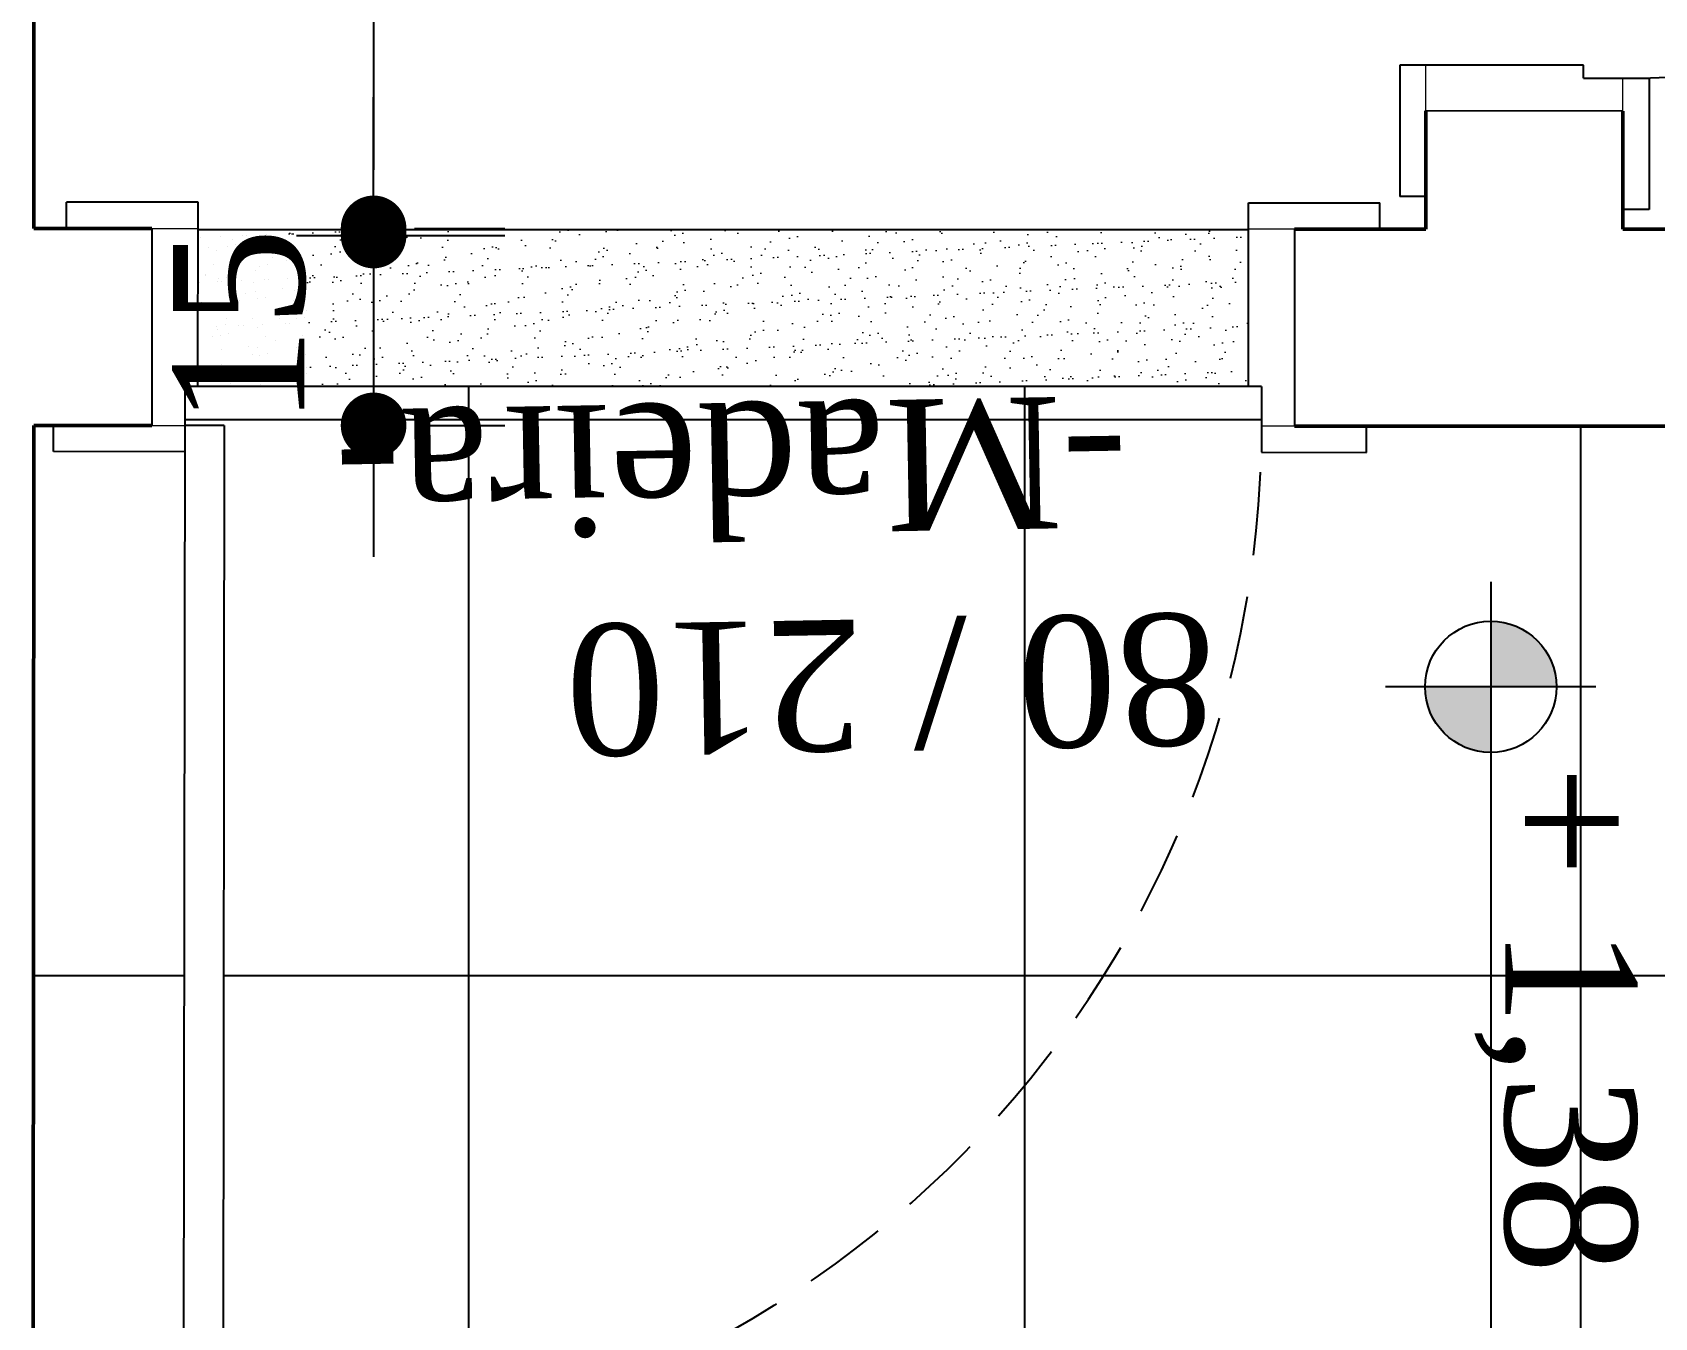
# Model space of a CAD drawing. Header units: centimetres. Extents: x -48696 to 156237, y -5617 to 29024.
# Drawn here: x 80848 to 80971.5, y 14847.7 to 14945.6 of the extents above; entities that cross this region are included whole.
import ezdxf

# ---------------------------------------------------------------- set-up
doc = ezdxf.new("R2010")
doc.units = ezdxf.units.CM
doc.linetypes.add('HIDDEN', pattern=[9.525, 6.35, -3.175])
doc.layers.add('A0 BV', color=7, linetype='Continuous', plot=False)
for name, color, linetype in [('ACESSORIOS', 2, 'Continuous'), ('Hachuria - Moveis', 1, 'Continuous'), ('Piso', 55, 'Continuous'), ('PN010', 1, 'Continuous'), ('PORTAS', 3, 'Continuous'), ('Portas-Cotas', 2, 'Continuous'), ('Portas-Projeção', 55, 'HIDDEN'), ('Texto', 2, 'Continuous')]:
    doc.layers.add(name, color=color, linetype=linetype)
for name, color, linetype, lineweight in [('Parede Baixa', 5, 'Continuous', 50), ('Pisos Externos', 15, 'Continuous', 9), ('Portas - Janelas', 2, 'Continuous', 20)]:
    doc.layers.add(name, color=color, linetype=linetype, lineweight=lineweight)
doc.styles.add('Valéria', font='romantic.ttf', dxfattribs={"height": 10})
doc.dimstyles.new('Cota - 50', dxfattribs={"dimtxt": 10, "dimasz": 5, "dimexe": 10, "dimexo": 20, "dimgap": 5, "dimtad": 1, "dimtxsty": 'Valéria', "dimblk": 'DOT', "dimcen": 0, "dimclrd": 12, "dimclre": 12, "dimclrt": 2, "dimazin": 2, "dimtfac": 1, "dimtix": 1, "dimtmove": 0, "dimatfit": 3, "dimldrblk": 'DOT', "dimfxl": 1, "dimarcsym": 0})

# ---------------------------------------------------------------- blocks, each defined once
blk = doc.blocks.new('_Dot')
at = {"color": 0, "linetype": 'ByBlock', "lineweight": -2}
blk.add_line((-0.5, 0), (-1, 0), dxfattribs=at)
at = {"color": 0, "linetype": 'ByBlock', "const_width": 0.5}
blk.add_lwpolyline([(-0.25, 0, 1), (0.25, 0, 1)], format="xyb", close=True, dxfattribs=at)
blk = doc.blocks.new('*D1470')
at = {"layer": 'A0 BV', "color": 12, "lineweight": -2, "transparency": 16777216}
for p, q in [((80873.94, 14935.66), (80873.94, 14940.66)), ((80873.94, 14930.66), (80873.94, 14915.66)), ((80877.06, 14930.66), (80883.94, 14930.66)), ((80877.06, 14915.66), (80883.94, 14915.66)), ((80873.94, 14910.66), (80873.94, 14905.66))]:
    blk.add_line(p, q, dxfattribs=at)
at = {"layer": 'Defpoints', "color": 0, "transparency": 16777216}
for p in [(80857.06, 14930.66), (80857.06, 14915.66), (80873.94, 14915.66)]:
    blk.add_point(p, dxfattribs=at)
at = {"layer": 'A0 BV', "color": 12, "lineweight": -2, "transparency": 16777216, "xscale": 5, "yscale": 5, "zscale": 5}
for p, rotation in [((80873.94, 14930.66), 270), ((80873.94, 14915.66), 90)]:
    blk.add_blockref('_Dot', p, dxfattribs=dict(at, rotation=rotation))
at = {"layer": 'A0 BV', "color": 2, "transparency": 16777216, "insert": (80863.75, 14923.16), "char_height": 10, "attachment_point": 5, "rotation": 90, "style": 'Valéria'}
blk.add_mtext('15', dxfattribs=at)
blk = doc.blocks.new('*D1416')
at = {"color": 12, "lineweight": -2, "transparency": 16777216}
for p, q in [((80893.94, 15219.11), (80883.94, 15219.11)), ((80873.94, 15214.11), (80873.94, 14935.12)), ((80868.06, 14930.12), (80883.94, 14930.12))]:
    blk.add_line(p, q, dxfattribs=at)
at = {"layer": 'Defpoints', "color": 0, "transparency": 16777216}
for p in [(80873.94, 15219.11), (80848.06, 14930.12), (80873.94, 14930.12)]:
    blk.add_point(p, dxfattribs=at)
at = {"color": 12, "lineweight": -2, "transparency": 16777216, "xscale": 5, "yscale": 5, "zscale": 5}
for p, rotation in [((80873.94, 15219.11), 90), ((80873.94, 14930.12), 270)]:
    blk.add_blockref('_Dot', p, dxfattribs=dict(at, rotation=rotation))
at = {"color": 2, "transparency": 16777216, "insert": (80863.78, 15074.62), "char_height": 10, "attachment_point": 5, "rotation": 90, "style": 'Valéria'}
blk.add_mtext('289', dxfattribs=at)

msp = doc.modelspace()

# ---------------------------------------------------------------- hatches: boundary and pattern name
at = {"layer": 'Piso'}
h = msp.add_hatch(dxfattribs=at)
h.set_pattern_fill('ANSI37', color=256, scale=13.333333, angle=-45)
h.set_pattern_definition([(360, (62677.845, -3837.59), (3e-14, 42.33333), []), (90, (62677.845, -3837.59), (-42.33333, 3e-14), [])])
edge = h.paths.add_edge_path()
edge.add_line((81011.18426, 14755.41958), (81011.05505, 14915.56005))
edge.add_line((81011.05505, 14915.56005), (80949.55517, 14915.63067))
edge.add_line((80949.55517, 14915.63067), (80949.55284, 14913.60255))
edge.add_line((80949.55284, 14913.60255), (80941.52877, 14913.61176))
edge.add_line((80941.52877, 14913.61176), (80941.55859, 14918.61173))
edge.add_line((80941.55859, 14918.61173), (80860.0586, 14918.65616))
edge.add_line((80860.0586, 14918.65616), (80859.5586, 14918.65673))
edge.add_line((80859.5586, 14918.65673), (80859.55516, 14915.65673))
edge.add_line((80859.55516, 14915.65673), (80862.55515, 14915.65329))
edge.add_line((80862.55515, 14915.65329), (80862.47191, 14843.15334))
edge.add_line((80862.47191, 14843.15334), (80865.9719, 14843.14932))
edge.add_line((80865.9719, 14843.14932), (80866.05884, 14846.17011))
edge.add_line((80866.05884, 14846.17011), (80871.70784, 14846.17011))
edge.add_line((80871.70784, 14846.17011), (80871.70784, 14838.18308))
edge.add_line((80871.70784, 14838.18308), (80871.23363, 14837.83797))
edge.add_line((80871.23363, 14837.83797), (80865.78543, 14837.83797))
edge.add_line((80865.78543, 14837.83797), (80865.96903, 14840.64932))
edge.add_line((80865.96903, 14840.64932), (80862.46903, 14840.64932))
edge.add_line((80862.46903, 14840.64932), (80862.55515, 14836.65329))
edge.add_line((80862.55515, 14836.65329), (80859.46444, 14836.65679))
edge.add_line((80859.46444, 14836.65679), (80859.46904, 14840.65678))
edge.add_line((80859.46904, 14840.65678), (80855.96904, 14840.6608))
edge.add_line((80855.96904, 14840.6608), (80855.97906, 14837.91937))
edge.add_line((80855.97906, 14837.91937), (80852.96617, 14838.16425))
edge.add_line((80852.96617, 14838.16425), (80850.33744, 14838.16425))
edge.add_line((80850.33744, 14838.16425), (80850.33744, 14845.89577))
edge.add_line((80850.33744, 14845.89577), (80852.97478, 14845.66424))
edge.add_line((80852.97478, 14845.66424), (80856.21928, 14845.66424))
edge.add_line((80856.21928, 14845.66424), (80855.97191, 14843.1608))
edge.add_line((80855.97191, 14843.1608), (80859.47191, 14843.15678))
edge.add_line((80859.47191, 14843.15678), (80859.55286, 14913.65673))
edge.add_line((80859.55286, 14913.65673), (80849.55287, 14913.66822))
edge.add_line((80849.55287, 14913.66822), (80849.55403, 14915.66398))
edge.add_line((80849.55403, 14915.66398), (80848.05516, 14915.66485))
edge.add_line((80848.05516, 14915.66485), (80848.0074, 14805.7387))
edge.add_line((80848.0074, 14805.7387), (80928.61248, 14805.69169))
edge.add_line((80928.61248, 14805.69169), (80928.61248, 14759.78992))
edge.add_line((80928.61248, 14759.78992), (80930.55502, 14759.87731))
edge.add_line((80930.55502, 14759.87731), (80931.29921, 14761.51204))
edge.add_line((80931.29921, 14761.51204), (80949.10312, 14761.28085))
edge.add_line((80949.10312, 14761.28085), (80949.05029, 14757.21187))
edge.add_line((80949.05029, 14757.21187), (80944.46573, 14758.21342))
edge.add_line((80944.46573, 14758.21342), (80932.94019, 14759.78992))
edge.add_line((80932.94019, 14759.78992), (80932.94019, 14755.58615))
edge.add_line((80932.94019, 14755.58615), (80963.7632, 14755.56818))
edge.add_line((80963.7632, 14755.56818), (80963.7632, 14759.978))
edge.add_line((80963.7632, 14759.978), (80966.04628, 14759.978))
edge.add_line((80966.04628, 14759.978), (80966.04628, 14762.92396))
edge.add_line((80966.04628, 14762.92396), (80950.63076, 14762.92396))
edge.add_line((80950.63076, 14762.92396), (80948.98564, 14814.56772))
edge.add_line((80948.98564, 14814.56772), (80954.2596, 14820.38921))
edge.add_line((80954.2596, 14820.38921), (80962.50856, 14822.14903))
edge.add_line((80962.50856, 14822.14903), (80988.33734, 14822.14903))
edge.add_line((80988.33734, 14822.14903), (80992.259, 14809.01709))
edge.add_line((80992.259, 14809.01709), (80989.58891, 14762.92396))
edge.add_line((80989.58891, 14762.92396), (80972.21973, 14762.92396))
edge.add_line((80972.21973, 14762.92396), (80972.31723, 14760.78732))
edge.add_line((80972.31723, 14760.78732), (80974.21123, 14760.76883))
edge.add_line((80974.21123, 14760.76883), (80974.19062, 14758.6573))
edge.add_line((80974.19062, 14758.6573), (80976.81968, 14758.63912))
edge.add_line((80976.81968, 14758.63912), (80976.02096, 14755.56103))
edge.add_line((80976.02096, 14755.56103), (80995.66502, 14755.54957))
edge.add_line((80995.66502, 14755.54957), (80995.66789, 14760.47984))
edge.add_line((80995.66789, 14760.47984), (80994.64805, 14760.48044))
edge.add_line((80994.64805, 14760.48044), (80995.23687, 14762.62289))
edge.add_line((80995.23687, 14762.62289), (81002.24752, 14765.30174))
edge.add_line((81002.24752, 14765.30174), (81009.28434, 14765.30174))
edge.add_line((81009.28434, 14765.30174), (81009.27865, 14755.54163))
edge.add_line((81009.27865, 14755.54163), (81011.18417, 14755.54052))
at = {"layer": 'Pisos Externos'}
h = msp.add_hatch(dxfattribs=at)
h.set_pattern_fill('AR-SAND', color=256, scale=0.05, angle=45)
h.set_pattern_definition([(82.5, (62677.8455, -3837.5886), (-1.78690674, 1.67376745), [0, -1.9304, 0, -2.159, 0, -2.06375]), (52.5, (62677.8455, -3837.5886), (-0.94505464, 4.12366426), [0, -1.0414, 0, -1.7399, 0, -0.66675]), (12.5, (62676.7409, -3838.6932), (2.79149913, 2.80166156), [0, -0.635, 0, -2.286, 0, -2.9845]), (2.5, (62676.741, -3838.6932), (1.91140555, 3.4877539), [0, -0.3175, 0, -1.4986, 0, -1.7145])])
h.paths.add_polyline_path([(80940.55859, 14918.61289), (80940.57231, 14930.56372), (80860.57227, 14930.56372), (80860.55855, 14918.61289)])
at = {"layer": 'Portas - Janelas'}
h = msp.add_hatch(color=256, dxfattribs=at)
edge = h.paths.add_edge_path()
edge.add_arc((80959.0089, 14895.75573), 5, 0, 90)
edge.add_line((80959.0089, 14900.75573), (80959.0089, 14895.75573))
edge.add_line((80959.0089, 14895.75573), (80964.0089, 14895.75573))
edge = h.paths.add_edge_path()
edge.add_arc((80959.0089, 14895.75573), 5, 180, 270)
edge.add_line((80959.0089, 14890.75573), (80959.0089, 14895.75573))
edge.add_line((80959.0089, 14895.75573), (80954.0089, 14895.75573))

# ---------------------------------------------------------------- linework, layer by layer
at = {"color": 5}
for p, q in [((80969.07685, 14939.59427), (80954.07685, 14939.60302)), ((80857.06391, 14930.6596), (80857.05516, 14915.6596)), ((80944.06389, 14930.60886), (80944.05514, 14915.60886))]:
    msp.add_line(p, q, dxfattribs=at)
at = {"layer": 'ACESSORIOS'}
msp.add_line((80940.55859, 14918.61288), (80940.57466, 14932.61287), dxfattribs=at)
at = {"layer": 'ACESSORIOS', "color": 2, "linetype": 'Continuous'}
for q in [(80940.55859, 14918.61288), (80941.55285, 14913.61173)]:
    msp.add_line((80941.55859, 14918.61173), q, dxfattribs=at)
at = {"layer": 'Hachuria - Moveis'}
msp.add_circle((80959.0089, 14895.75573), 5, dxfattribs=at)
at = {"layer": 'Parede Baixa'}
for p, q in [((80848.13008, 15044.11069), (80848.06391, 14930.66485)), ((80954.07685, 14939.60302), (80954.0716, 14930.60302)), ((80969.07685, 14939.59427), (80969.0716, 14930.59427)), ((80848.06391, 14930.66485), (80857.06391, 14930.6596)), ((80944.06389, 14930.60886), (80954.0716, 14930.60302)), ((80969.0716, 14930.59427), (81150.6539, 14930.48836)), ((80848.05516, 14915.66485), (80847.96182, 14755.63572)), ((80848.05516, 14915.66485), (80857.05516, 14915.6596)), ((80944.05514, 14915.60886), (81098.05512, 14915.51904))]:
    msp.add_line(p, q, dxfattribs=at)
at = {"layer": 'PN010'}
for p, q in [((80940.56385, 14930.56372), (80860.5638, 14930.56372)), ((80940.55013, 14918.61289), (80860.55822, 14918.61289)), ((80959.0089, 14903.75573), (80959.0089, 14826.52598)), ((80967.0089, 14895.75573), (80951.0089, 14895.75573))]:
    msp.add_line(p, q, dxfattribs=at)
at = {"layer": 'PORTAS', "color": 2, "linetype": 'Continuous'}
for p, q in [((80952.07685, 14943.09427), (80952.07685, 14933.09719)), ((80966.07685, 14943.09427), (80952.07685, 14943.09427)), ((80966.07685, 14942.09427), (80966.07685, 14943.09427)), ((80966.07685, 14942.09427), (80971.07685, 14942.09427)), ((80971.07685, 14942.09427), (80971.07685, 14932.09427)), ((80954.07685, 14933.09719), (80952.07685, 14933.09719)), ((80850.56391, 14930.66706), (80850.56621, 14932.66706)), ((80860.57467, 14932.65557), (80850.56621, 14932.66706)), ((80860.5586, 14918.65558), (80860.57467, 14932.65557)), ((80940.57184, 14932.61287), (80950.57183, 14932.60139)), ((80950.56954, 14930.60139), (80950.57183, 14932.60139)), ((80950.56954, 14930.60139), (80950.57183, 14932.60139)), ((80971.07685, 14932.09427), (80969.07685, 14932.09427)), ((80859.5586, 14918.65673), (80859.55516, 14915.65673)), ((80859.5586, 14918.65673), (80860.5586, 14918.65558)), ((80849.55287, 14913.66822), (80849.55516, 14915.66822)), ((80859.55516, 14915.65673), (80859.46444, 14836.65679)), ((80862.55515, 14915.65329), (80859.55516, 14915.65673)), ((80862.55515, 14915.65329), (80862.46444, 14836.65334)), ((80949.55284, 14913.60255), (80949.55514, 14915.60565)), ((80859.55286, 14913.65673), (80849.55287, 14913.66822)), ((80941.55285, 14913.61173), (80949.55284, 14913.60255))]:
    msp.add_line(p, q, dxfattribs=at)
at = {"layer": 'Portas - Janelas'}
for p, q in [((80954.07685, 14939.59719), (80954.07685, 14943.09719)), ((80969.07685, 14939.59427), (80969.07685, 14942.09427)), ((80857.06391, 14930.6596), (80860.5639, 14930.65558)), ((80944.06954, 14930.60885), (80940.56954, 14930.61287)), ((80857.05516, 14915.6596), (80859.55516, 14915.65673)), ((80944.05514, 14915.60886), (80941.55514, 14915.61173))]:
    msp.add_line(p, q, dxfattribs=at)
at = {"layer": 'Portas-Projeção'}
for centre, start, end in [((80969.12759, 15021.10009), 270, 0), ((80862.55515, 14915.65329), 269.9342109, 358.519192)]:
    msp.add_arc(centre, 79, start, end, dxfattribs=at)

# ---------------------------------------------------------------- texts
at = {"layer": 'Portas-Cotas', "insert": (80901.33719, 14904.12125), "char_height": 10, "attachment_point": 5, "rotation": 181.0238936, "style": 'Valéria'}
msp.add_mtext('\\pxi-2.3669;80 / 210\\P\\pi0;-Madeira-', dxfattribs=at)
at = {"layer": 'Texto', "insert": (80970.11541, 14889.79225), "char_height": 10, "attachment_point": 1, "rotation": 270, "style": 'Valéria'}
msp.add_mtext('+ 1,38 (N.O.)', dxfattribs=at)

# ---------------------------------------------------------------- dimensions: what is measured, and where the dimension line sits
dim = msp.add_linear_dim(base=(80873.93962, 14930.1186), p1=(80873.93962, 15219.11388), p2=(80848.06359, 14930.1186), angle=270, dimstyle='Cota - 50', override={"dimtxsty": 'Valéria'})
dim.commit()
dim.dimension.update_dxf_attribs({"geometry": '*D1416', "text_midpoint": (80863.7769, 15074.61624)})
at = {"layer": 'A0 BV'}
dim = msp.add_linear_dim(base=(80873.93962, 14915.6596), p1=(80857.06391, 14930.6596), p2=(80857.05516, 14915.6596), angle=270, dimstyle='Cota - 50', override={"dimtxsty": 'Valéria'}, dxfattribs=at)
dim.commit()
dim.dimension.update_dxf_attribs({"geometry": '*D1470', "text_midpoint": (80863.74731, 14923.1596)})

doc.saveas('drawing.dxf')
